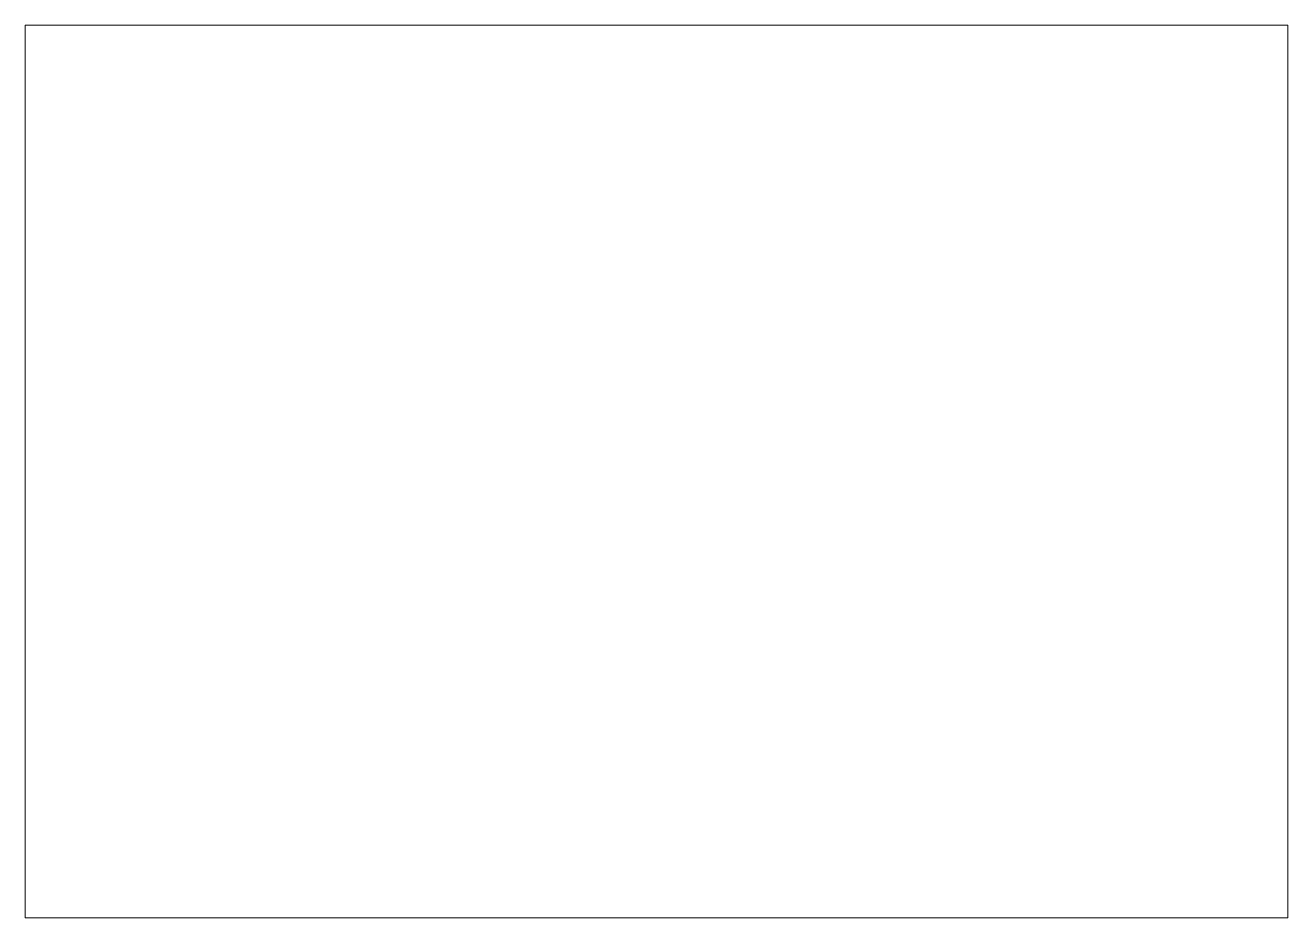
# Paper-space layout 'Layout2' of a CAD drawing. Header units: millimetres. Extents: x 30 to 267, y 21 to 189.
# The model-space entities are those that its viewports show. They can reach past a viewport. Long polylines and large blocks are cut down to what shows.
import ezdxf

# ---------------------------------------------------------------- set-up
doc = ezdxf.new("R2010")
doc.units = ezdxf.units.MM
doc.layers.add('Apoio', color=3, linetype='Continuous')

msp = doc.modelspace()

# ---------------------------------------------------------------- hatches: boundary and pattern name
at = {"true_color": 0x727430}
h = msp.add_hatch(dxfattribs=at)
h.set_pattern_fill('ESCHER', color=67, scale=0.3)
edge = h.paths.add_edge_path()
edge.add_line((388.9, 380.1), (558.9, 380.1))

psp = doc.layouts.new('Layout2')

# ---------------------------------------------------------------- viewports
at = {"layer": 'Apoio'}
psp.add_viewport(center=(148.51, 105.01), size=(237.61, 168.0125), view_center_point=(346.03, 164.05), view_height=732.7344, dxfattribs=at)

doc.saveas('drawing.dxf')
